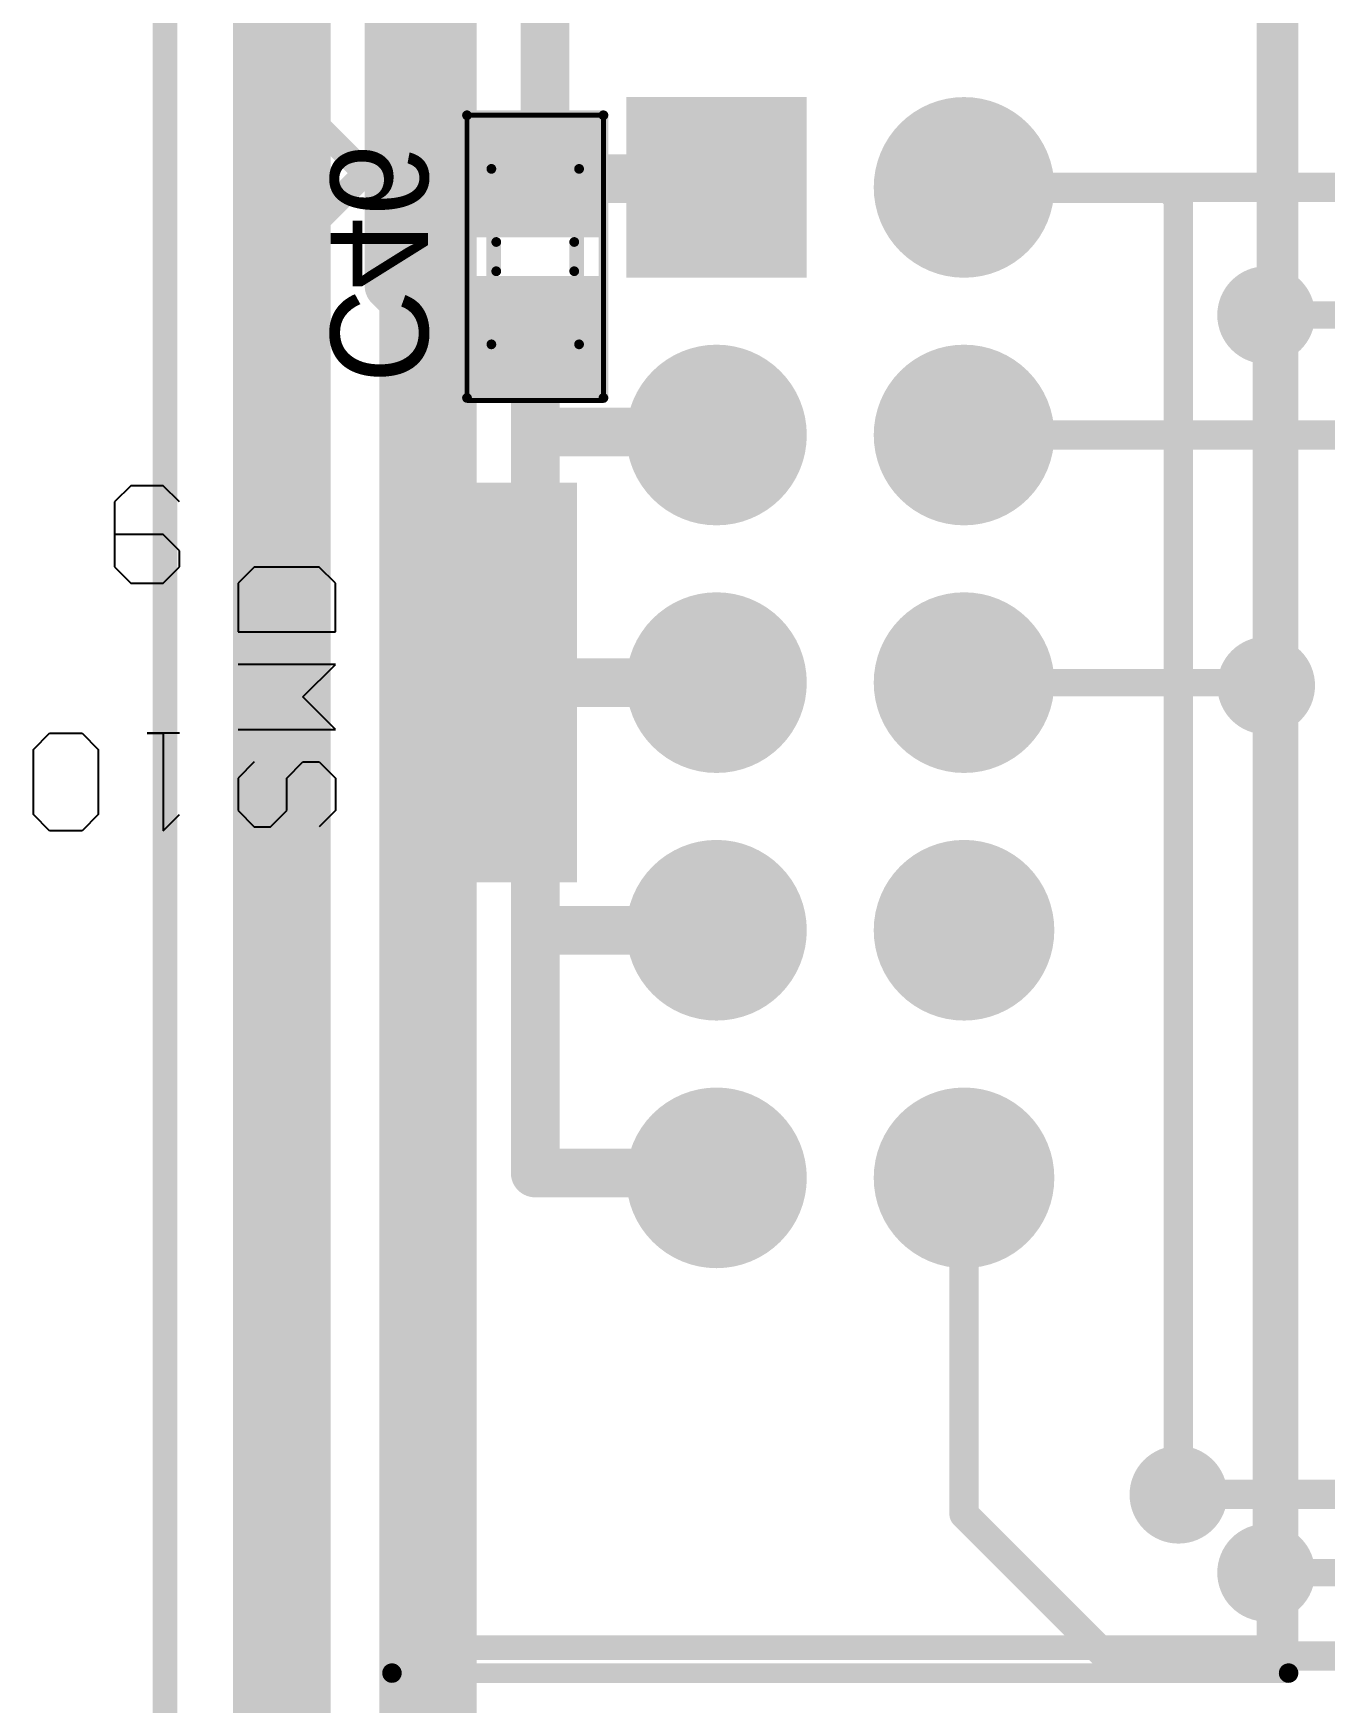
# Model space of a CAD drawing. Header units: millimetres. Extents: x 29 to 180, y 30 to 200.
# Drawn here: x 28.65 to 41.9, y 129.77 to 146.89 of the extents above; entities that cross this region are included whole.
import ezdxf

# ---------------------------------------------------------------- set-up
doc = ezdxf.new("R2010")
doc.units = ezdxf.units.MM
for name, color, linetype in [('BottomLayer', 5, 'Continuous'), ('BottomOverlay', 54, 'Continuous'), ('BottomPaste', 16, 'Continuous'), ('BottomSolder', 6, 'Continuous'), ('Mechanical1', 6, 'Continuous'), ('Mechanical13', 56, 'Continuous'), ('Mechanical15', 56, 'Continuous'), ('MultiLayer', 9, 'Continuous'), ('PadHoleLayer', 156, 'Continuous'), ('TopLayer', 1, 'Continuous'), ('TopOverlay', 2, 'Continuous'), ('TopSolder', 216, 'Continuous'), ('ViaHoleLayer', 16, 'Continuous')]:
    doc.layers.add(name, color=color, linetype=linetype)

# ---------------------------------------------------------------- blocks, each defined once
blk = doc.blocks.new('SMD_C_0603_B_247')
at = {"layer": 'BottomLayer'}
for points in [[(-1.29999994, 0.5499989), (-1.29999994, -0.5499989), (-0.30000194, 0.5499989), (-0.30000194, -0.5499989)], [(0.2999994, 0.5499989), (0.2999994, -0.5499989), (1.2999974, 0.5499989), (1.2999974, -0.5499989)]]:
    blk.add_solid(points, dxfattribs=at)
at = {"layer": 'BottomOverlay', "const_width": 0.0999998}
for points in [[(-1.44999964, 0.7000011399999999), (-1.44999964, -0.7000011399999999)], [(-1.44999964, 0.7000011399999999), (1.44999964, 0.7000011399999999)], [(1.44999964, 0.7000011399999999), (1.44999964, -0.7000011399999999)], [(-0.1499997, 0.40000174), (0.1499997, 0.40000174)], [(-0.1499997, -0.3999992), (0.1499997, -0.3999992)], [(-1.44999964, -0.7000011399999999), (1.44999964, -0.7000011399999999)]]:
    blk.add_lwpolyline(points, dxfattribs=at)
at = {"layer": 'BottomOverlay', "const_width": 0.0499999}
for points in [[(-1.47499832, 0.7000011399999999, 1), (-1.42500096, 0.7000011399999999, 1)], [(-1.47499832, 0.7000011399999999, 1), (-1.42500096, 0.7000011399999999, 1)], [(1.42500096, 0.7000011399999999, 1), (1.47499832, 0.7000011399999999, 1)], [(1.42500096, 0.7000011399999999, 1), (1.47499832, 0.7000011399999999, 1)], [(-0.17499838, 0.40000174, 1), (-0.12500102, 0.40000174, 1)], [(0.12500102, 0.40000174, 1), (0.17499838, 0.40000174, 1)], [(-0.17499838, -0.3999992, 1), (-0.12500102, -0.3999992, 1)], [(0.12500102, -0.3999992, 1), (0.17499838, -0.3999992, 1)], [(-1.47499832, -0.7000011399999999, 1), (-1.42500096, -0.7000011399999999, 1)], [(-1.47499832, -0.7000011399999999, 1), (-1.42500096, -0.7000011399999999, 1)], [(1.42500096, -0.7000011399999999, 1), (1.47499832, -0.7000011399999999, 1)], [(1.42500096, -0.7000011399999999, 1), (1.47499832, -0.7000011399999999, 1)]]:
    blk.add_lwpolyline(points, format="xyb", close=True, dxfattribs=at)
at = {"layer": 'BottomPaste'}
for points in [[(-1.29999994, 0.5499989), (-1.29999994, -0.5499989), (-0.30000194, 0.5499989), (-0.30000194, -0.5499989)], [(0.2999994, 0.5499989), (0.2999994, -0.5499989), (1.2999974, 0.5499989), (1.2999974, -0.5499989)]]:
    blk.add_solid(points, dxfattribs=at)
at = {"layer": 'BottomSolder'}
for points in [[(-1.40159994, 0.6515989), (-1.40159994, -0.6515989), (-0.19840194, 0.6515989), (-0.19840194, -0.6515989)], [(0.1983994, 0.6515989), (0.1983994, -0.6515989), (1.4015974, 0.6515989), (1.4015974, -0.6515989)]]:
    blk.add_solid(points, dxfattribs=at)
at = {"layer": 'Mechanical13', "const_width": 0.0999998}
for points in [[(-0.90000074, 0.45000164), (-0.90000074, -0.4499991)], [(-0.90000074, 0.45000164), (0.8999982, 0.45000164)], [(0.8999982, 0.45000164), (0.8999982, -0.4499991)], [(-0.90000074, -0.4499991), (0.8999982, -0.4499991)]]:
    blk.add_lwpolyline(points, dxfattribs=at)
at = {"layer": 'Mechanical13', "const_width": 0.0499999}
for points in [[(-0.9249994199999999, 0.45000164, 1), (-0.8750020599999999, 0.45000164, 1)], [(-0.9249994199999999, 0.45000164, 1), (-0.8750020599999999, 0.45000164, 1)], [(0.8749995199999999, 0.45000164, 1), (0.9249968799999999, 0.45000164, 1)], [(0.8749995199999999, 0.45000164, 1), (0.9249968799999999, 0.45000164, 1)], [(-0.9249994199999999, -0.4499991, 1), (-0.8750020599999999, -0.4499991, 1)], [(-0.9249994199999999, -0.4499991, 1), (-0.8750020599999999, -0.4499991, 1)], [(0.8749995199999999, -0.4499991, 1), (0.9249968799999999, -0.4499991, 1)], [(0.8749995199999999, -0.4499991, 1), (0.9249968799999999, -0.4499991, 1)]]:
    blk.add_lwpolyline(points, format="xyb", close=True, dxfattribs=at)
at = {"layer": 'Mechanical15', "const_width": 0.0499999}
for points in [[(-1.47500086, 0.7000011399999999), (-1.47500086, -0.7000011399999999)], [(-1.47500086, 0.7000011399999999), (1.44999964, 0.7000011399999999)], [(1.44999964, 0.7000011399999999), (1.44999964, -0.7000011399999999)], [(-1.47500086, -0.7000011399999999), (1.44999964, -0.7000011399999999)]]:
    blk.add_lwpolyline(points, dxfattribs=at)
at = {"layer": 'Mechanical15', "const_width": 0.02499868}
for points in [[(-1.4875002, 0.7000011399999999, 1), (-1.46250152, 0.7000011399999999, 1)], [(-1.4875002, 0.7000011399999999, 1), (-1.46250152, 0.7000011399999999, 1)], [(1.4375003, 0.7000011399999999, 1), (1.46249898, 0.7000011399999999, 1)], [(1.4375003, 0.7000011399999999, 1), (1.46249898, 0.7000011399999999, 1)], [(-1.4875002, -0.7000011399999999, 1), (-1.46250152, -0.7000011399999999, 1)], [(-1.4875002, -0.7000011399999999, 1), (-1.46250152, -0.7000011399999999, 1)], [(1.4375003, -0.7000011399999999, 1), (1.46249898, -0.7000011399999999, 1)], [(1.4375003, -0.7000011399999999, 1), (1.46249898, -0.7000011399999999, 1)]]:
    blk.add_lwpolyline(points, format="xyb", close=True, dxfattribs=at)
blk = doc.blocks.new('918510X324_583')
at = {"layer": 'BottomLayer', "const_width": 0.8249996199999999}
for points in [[(-5.49249854, 1.26999746, 1), (-4.66750146, 1.26999746, 1)], [(-2.95249854, 1.27, 1), (-2.12750146, 1.27, 1)], [(-0.41249854, 1.27, 1), (0.41249854, 1.27, 1)], [(2.12750146, 1.27, 1), (2.95249854, 1.27, 1)], [(4.66750146, 1.27, 1), (5.49249854, 1.27, 1)], [(-2.95249854, -1.27, 1), (-2.12750146, -1.27, 1)], [(-0.41249854, -1.27, 1), (0.41249854, -1.27, 1)], [(2.12750146, -1.27, 1), (2.95249854, -1.27, 1)], [(4.66750146, -1.27, 1), (5.49249854, -1.27, 1)]]:
    blk.add_lwpolyline(points, format="xyb", close=True, dxfattribs=at)
at = {"layer": 'BottomLayer'}
blk.add_solid([(-4.255000379999999, -2.09499962), (-4.255000379999999, -0.44500038), (-5.90499962, -2.09499962), (-5.90499962, -0.44500038)], dxfattribs=at)
at = {"layer": 'BottomSolder', "const_width": 0.92659962}
for points in [[(-5.543298539999999, 1.26999746, 1), (-4.61670146, 1.26999746, 1)], [(-3.00329854, 1.27, 1), (-2.07670146, 1.27, 1)], [(-0.46329854, 1.27, 1), (0.46329854, 1.27, 1)], [(2.07670146, 1.27, 1), (3.00329854, 1.27, 1)], [(4.61670146, 1.27, 1), (5.543298539999999, 1.27, 1)], [(-3.00329854, -1.27, 1), (-2.07670146, -1.27, 1)], [(-0.46329854, -1.27, 1), (0.46329854, -1.27, 1)], [(2.07670146, -1.27, 1), (3.00329854, -1.27, 1)], [(4.61670146, -1.27, 1), (5.543298539999999, -1.27, 1)]]:
    blk.add_lwpolyline(points, format="xyb", close=True, dxfattribs=at)
at = {"layer": 'BottomSolder'}
blk.add_solid([(-4.15340038, -2.19659962), (-4.15340038, -0.34340038), (-6.006599619999999, -2.19659962), (-6.006599619999999, -0.34340038)], dxfattribs=at)
at = {"layer": 'Mechanical13', "const_width": 0.254}
for points in [[(9.900000519999999, 4.39999882), (-10.00000032, 4.39999882)], [(9.900000519999999, -4.29999902), (9.900000519999999, 4.39999882)], [(10.00000032, -4.39999882), (-9.99999778, -4.39999882)], [(10.00000032, -4.39999882), (9.900000519999999, -4.29999902)]]:
    blk.add_lwpolyline(points, dxfattribs=at)
at = {"layer": 'Mechanical13', "const_width": 0.127}
for points in [[(9.83650052, 4.39999882, 1), (9.96350052, 4.39999882, 1)], [(9.83650052, 4.39999882, 1), (9.96350052, 4.39999882, 1)], [(9.83650052, -4.29999902, 1), (9.96350052, -4.29999902, 1)], [(9.83650052, -4.29999902, 1), (9.96350052, -4.29999902, 1)], [(9.936500319999999, -4.39999882, 1), (10.06350032, -4.39999882, 1)], [(9.936500319999999, -4.39999882, 1), (10.06350032, -4.39999882, 1)]]:
    blk.add_lwpolyline(points, format="xyb", close=True, dxfattribs=at)
at = {"layer": 'MultiLayer', "const_width": 0.8249996199999999}
for points in [[(-5.49249854, 1.26999746, 1), (-4.66750146, 1.26999746, 1)], [(-2.95249854, 1.27, 1), (-2.12750146, 1.27, 1)], [(-0.41249854, 1.27, 1), (0.41249854, 1.27, 1)], [(2.12750146, 1.27, 1), (2.95249854, 1.27, 1)], [(4.66750146, 1.27, 1), (5.49249854, 1.27, 1)], [(-2.95249854, -1.27, 1), (-2.12750146, -1.27, 1)], [(-0.41249854, -1.27, 1), (0.41249854, -1.27, 1)], [(2.12750146, -1.27, 1), (2.95249854, -1.27, 1)], [(4.66750146, -1.27, 1), (5.49249854, -1.27, 1)]]:
    blk.add_lwpolyline(points, format="xyb", close=True, dxfattribs=at)
at = {"layer": 'MultiLayer'}
blk.add_solid([(-4.255000379999999, -2.09499962), (-4.255000379999999, -0.44500038), (-5.90499962, -2.09499962), (-5.90499962, -0.44500038)], dxfattribs=at)
at = {"layer": 'PadHoleLayer', "const_width": 0.499999}
for points in [[(-5.3299995, 1.26999746, 1), (-4.8300005, 1.26999746, 1)], [(-2.7899995, 1.27, 1), (-2.2900005, 1.27, 1)], [(-0.2499995, 1.27, 1), (0.2499995, 1.27, 1)], [(2.2900005, 1.27, 1), (2.7899995, 1.27, 1)], [(4.8300005, 1.27, 1), (5.3299995, 1.27, 1)], [(-5.3299995, -1.27, 1), (-4.8300005, -1.27, 1)], [(-2.7899995, -1.27, 1), (-2.2900005, -1.27, 1)], [(-0.2499995, -1.27, 1), (0.2499995, -1.27, 1)], [(2.2900005, -1.27, 1), (2.7899995, -1.27, 1)], [(4.8300005, -1.27, 1), (5.3299995, -1.27, 1)]]:
    blk.add_lwpolyline(points, format="xyb", close=True, dxfattribs=at)
at = {"layer": 'TopLayer', "const_width": 0.8249996199999999}
for points in [[(-5.49249854, 1.26999746, 1), (-4.66750146, 1.26999746, 1)], [(-2.95249854, 1.27, 1), (-2.12750146, 1.27, 1)], [(-0.41249854, 1.27, 1), (0.41249854, 1.27, 1)], [(2.12750146, 1.27, 1), (2.95249854, 1.27, 1)], [(4.66750146, 1.27, 1), (5.49249854, 1.27, 1)], [(-2.95249854, -1.27, 1), (-2.12750146, -1.27, 1)], [(-0.41249854, -1.27, 1), (0.41249854, -1.27, 1)], [(2.12750146, -1.27, 1), (2.95249854, -1.27, 1)], [(4.66750146, -1.27, 1), (5.49249854, -1.27, 1)]]:
    blk.add_lwpolyline(points, format="xyb", close=True, dxfattribs=at)
at = {"layer": 'TopLayer'}
blk.add_solid([(-4.255000379999999, -2.09499962), (-4.255000379999999, -0.44500038), (-5.90499962, -2.09499962), (-5.90499962, -0.44500038)], dxfattribs=at)
at = {"layer": 'TopOverlay'}
for p, q in [((-1.8533872, -6.779999139999999), (-2.02000104, -6.946612979999999)), ((-1.35355076, -6.779999139999999), (-1.52016206, -6.946612979999999)), ((-1.18693692, -6.779999139999999), (-1.35355076, -6.779999139999999)), ((-1.02032308, -6.946612979999999), (-1.18693692, -6.779999139999999)), ((0.51999896, -6.779999139999999), (0.51999896, -7.11322428)), ((1.51967692, -6.946612979999999), (1.35306308, -6.779999139999999)), ((-2.02000104, -6.946612979999999), (-2.02000104, -7.27983812)), ((-1.52016206, -6.946612979999999), (-1.52016206, -7.44644942)), ((-1.02032308, -7.27983812), (-1.02032308, -6.946612979999999)), ((0.51999896, -7.11322428), (0.51999896, -6.946612979999999)), ((0.51999896, -6.946612979999999), (1.51967692, -6.946612979999999)), ((-2.02000104, -7.27983812), (-1.8533872, -7.44644942)), ((-1.18693692, -7.44644942), (-1.02032308, -7.27983812)), ((-1.8533872, -7.44644942), (-1.18693692, -7.44644942)), ((0.51999896, -7.7796771), (0.6866127999999999, -7.61306326)), ((0.6866127999999999, -7.61306326), (1.35306308, -7.61306326)), ((1.35306308, -7.61306326), (1.51967692, -7.7796771)), ((0.51999896, -8.11290224), (0.51999896, -7.7796771)), ((1.51967692, -7.7796771), (1.51967692, -8.11290224)), ((0.6866127999999999, -8.27951354), (0.51999896, -8.11290224)), ((1.51967692, -8.11290224), (1.35306308, -8.27951354)), ((1.35306308, -8.27951354), (0.6866127999999999, -8.27951354))]:
    blk.add_line(p, q, dxfattribs=at)
for points, const_width in [([(10.16, 4.599998419999999), (-10.16, 4.599998419999999)], 0.1999996), ([(10.16, -4.6000035), (10.16, 4.599998419999999)], 0.1999996), ([(10.16, -4.6000035), (-10.16, -4.6000035)], 0.1999996), ([(-6.225001519999999, -5.87500222), (-5.22500098, -4.87500168)], 0.254), ([(-4.22500044, -5.87500222), (-5.22500098, -4.87500168)], 0.254), ([(-4.22500044, -5.87500222), (-6.225001519999999, -5.87500222)], 0.254)]:
    blk.add_lwpolyline(points, dxfattribs=dict(at, const_width=const_width))
for points, const_width in [([(10.1100001, 4.599998419999999, 1), (10.2099999, 4.599998419999999, 1)], 0.0999998), ([(10.1100001, 4.599998419999999, 1), (10.2099999, 4.599998419999999, 1)], 0.0999998), ([(10.1100001, -4.6000035, 1), (10.2099999, -4.6000035, 1)], 0.0999998), ([(10.1100001, -4.6000035, 1), (10.2099999, -4.6000035, 1)], 0.0999998), ([(-5.288500979999999, -4.87500168, 1), (-5.16150098, -4.87500168, 1)], 0.127), ([(-5.288500979999999, -4.87500168, 1), (-5.16150098, -4.87500168, 1)], 0.127), ([(-6.28850152, -5.87500222, 1), (-6.16150152, -5.87500222, 1)], 0.127), ([(-6.28850152, -5.87500222, 1), (-6.16150152, -5.87500222, 1)], 0.127), ([(-4.28850044, -5.87500222, 1), (-4.16150044, -5.87500222, 1)], 0.127), ([(-4.28850044, -5.87500222, 1), (-4.16150044, -5.87500222, 1)], 0.127)]:
    blk.add_lwpolyline(points, format="xyb", close=True, dxfattribs=dict(at, const_width=const_width))
blk.add_solid([(-2.04999844, -4.59998064), (2.05000352, -4.59998064), (-2.04999844, -2.69997936), (2.05000352, -2.69997936)], dxfattribs=at)
at = {"layer": 'TopSolder', "const_width": 0.92659962}
for points in [[(-5.543298539999999, 1.26999746, 1), (-4.61670146, 1.26999746, 1)], [(-3.00329854, 1.27, 1), (-2.07670146, 1.27, 1)], [(-0.46329854, 1.27, 1), (0.46329854, 1.27, 1)], [(2.07670146, 1.27, 1), (3.00329854, 1.27, 1)], [(4.61670146, 1.27, 1), (5.543298539999999, 1.27, 1)], [(-3.00329854, -1.27, 1), (-2.07670146, -1.27, 1)], [(-0.46329854, -1.27, 1), (0.46329854, -1.27, 1)], [(2.07670146, -1.27, 1), (3.00329854, -1.27, 1)], [(4.61670146, -1.27, 1), (5.543298539999999, -1.27, 1)]]:
    blk.add_lwpolyline(points, format="xyb", close=True, dxfattribs=at)
at = {"layer": 'TopSolder'}
blk.add_solid([(-4.15340038, -2.19659962), (-4.15340038, -0.34340038), (-6.006599619999999, -2.19659962), (-6.006599619999999, -0.34340038)], dxfattribs=at)

msp = doc.modelspace()

# ---------------------------------------------------------------- linework, layer by layer
at = {"layer": 'BottomLayer'}
for points, const_width in [([(32.30000144, 144.30000096), (32.30000144, 150.10000206)], 0.499999), ([(33.90000078, 145.5000011), (33.90000078, 148.90000192)], 0.499999), ([(33.80000098, 145.4000013), (33.90000078, 145.5000011)], 0.499999), ([(33.80000098, 145.39999876), (35.50000266, 145.39999876)], 0.499999), ([(35.50000266, 145.39999876), (35.59999991999999, 145.3000015)], 0.499999), ([(38.19999726, 145.31000402), (38.20999978, 145.3000015)], 0.2999994), ([(38.20999978, 145.3000015), (40.30000068, 145.3000015)], 0.2999994), ([(40.30000068, 145.3000015), (40.40000048, 145.2000017)], 0.2999994), ([(40.40000048, 131.90000036), (40.40000048, 145.2000017)], 0.2999994), ([(32.30000144, 144.30000096), (32.80000044, 143.80000196)], 0.499999), ([(32.80000044, 143.80000196), (33.60000137999999, 143.80000196)], 0.499999), ([(33.80000098, 142.80000142), (33.80000098, 143.79999942)], 0.499999), ([(41.30000122, 140.20000154), (41.30000122, 144.00000156)], 0.27999944), ([(33.80000098, 140.23000402), (33.80000098, 142.80000142)], 0.499999), ([(33.80000098, 142.80000142), (35.69999972, 142.80000142)], 0.499999), ([(33.80000098, 137.70000146), (33.80000098, 140.23000402)], 0.499999), ([(33.80000098, 140.23000402), (35.6599998, 140.23000402)], 0.499999), ([(41.30000122, 131.10000196), (41.30000122, 140.20000154)], 0.27999944), ([(33.80000098, 135.20000138), (33.80000098, 137.70000146)], 0.499999), ([(33.80000098, 137.70000146), (33.80999842, 137.69000402)], 0.499999), ([(33.80999842, 137.69000402), (35.6599998, 137.69000402)], 0.499999), ([(33.80000098, 135.20000138), (35.59999991999999, 135.20000138)], 0.499999)]:
    msp.add_lwpolyline(points, dxfattribs=dict(at, const_width=const_width))
for points, const_width in [([(33.7750023, 145.5000011, 1), (34.02499926, 145.5000011, 1)], 0.2499995), ([(33.7750023, 145.5000011, 1), (34.02499926, 145.5000011, 1)], 0.2499995), ([(33.6750025, 145.4000013, 1), (33.92499946, 145.4000013, 1)], 0.2499995), ([(33.6750025, 145.39999876, 1), (33.92499946, 145.39999876, 1)], 0.2499995), ([(35.37500418, 145.39999876, 1), (35.62500113999999, 145.39999876, 1)], 0.2499995), ([(35.37500418, 145.39999876, 1), (35.62500113999999, 145.39999876, 1)], 0.2499995), ([(35.47500144, 145.3000015, 1), (35.7249984, 145.3000015, 1)], 0.2499995), ([(38.12499868, 145.31000402, 1), (38.27499584, 145.31000402, 1)], 0.1499997), ([(38.1350012, 145.3000015, 1), (38.28499836, 145.3000015, 1)], 0.1499997), ([(38.1350012, 145.3000015, 1), (38.28499836, 145.3000015, 1)], 0.1499997), ([(40.2250021, 145.3000015, 1), (40.37499926, 145.3000015, 1)], 0.1499997), ([(40.2250021, 145.3000015, 1), (40.37499926, 145.3000015, 1)], 0.1499997), ([(40.3250019, 145.2000017, 1), (40.47499905999999, 145.2000017, 1)], 0.1499997), ([(40.3250019, 145.2000017, 1), (40.47499905999999, 145.2000017, 1)], 0.1499997), ([(32.17500296, 144.30000096, 1), (32.42499992, 144.30000096, 1)], 0.2499995), ([(32.17500296, 144.30000096, 1), (32.42499992, 144.30000096, 1)], 0.2499995), ([(41.10000162, 144.00000156, 1), (41.50000082, 144.00000156, 1)], 0.3999992), ([(32.67500196, 143.80000196, 1), (32.92499892, 143.80000196, 1)], 0.2499995), ([(32.67500196, 143.80000196, 1), (32.92499892, 143.80000196, 1)], 0.2499995), ([(33.4750029, 143.80000196, 1), (33.72499986, 143.80000196, 1)], 0.2499995), ([(33.6750025, 143.79999942, 1), (33.92499946, 143.79999942, 1)], 0.2499995), ([(41.23000136, 144.00000156, 1), (41.37000107999999, 144.00000156, 1)], 0.13999972), ([(33.6750025, 142.80000142, 1), (33.92499946, 142.80000142, 1)], 0.2499995), ([(33.6750025, 142.80000142, 1), (33.92499946, 142.80000142, 1)], 0.2499995), ([(33.6750025, 142.80000142, 1), (33.92499946, 142.80000142, 1)], 0.2499995), ([(35.57500124, 142.80000142, 1), (35.8249982, 142.80000142, 1)], 0.2499995), ([(41.10000162, 140.20000154, 1), (41.50000082, 140.20000154, 1)], 0.3999992), ([(33.6750025, 140.23000402, 1), (33.92499946, 140.23000402, 1)], 0.2499995), ([(33.6750025, 140.23000402, 1), (33.92499946, 140.23000402, 1)], 0.2499995), ([(33.6750025, 140.23000402, 1), (33.92499946, 140.23000402, 1)], 0.2499995), ([(35.53500132, 140.23000402, 1), (35.78499828, 140.23000402, 1)], 0.2499995), ([(41.23000136, 140.20000154, 1), (41.37000107999999, 140.20000154, 1)], 0.13999972), ([(41.23000136, 140.20000154, 1), (41.37000107999999, 140.20000154, 1)], 0.13999972), ([(33.6750025, 137.70000146, 1), (33.92499946, 137.70000146, 1)], 0.2499995), ([(33.6750025, 137.70000146, 1), (33.92499946, 137.70000146, 1)], 0.2499995), ([(33.6750025, 137.70000146, 1), (33.92499946, 137.70000146, 1)], 0.2499995), ([(33.68499994, 137.69000402, 1), (33.9349969, 137.69000402, 1)], 0.2499995), ([(33.68499994, 137.69000402, 1), (33.9349969, 137.69000402, 1)], 0.2499995), ([(35.53500132, 137.69000402, 1), (35.78499828, 137.69000402, 1)], 0.2499995), ([(33.6750025, 135.20000138, 1), (33.92499946, 135.20000138, 1)], 0.2499995), ([(33.6750025, 135.20000138, 1), (33.92499946, 135.20000138, 1)], 0.2499995), ([(35.47500144, 135.20000138, 1), (35.7249984, 135.20000138, 1)], 0.2499995), ([(40.25000078, 131.90000036, 1), (40.55000018, 131.90000036, 1)], 0.2999994), ([(40.3250019, 131.90000036, 1), (40.47499905999999, 131.90000036, 1)], 0.1499997), ([(41.10000162, 131.10000196, 1), (41.50000082, 131.10000196, 1)], 0.3999992), ([(41.23000136, 131.10000196, 1), (41.37000107999999, 131.10000196, 1)], 0.13999972)]:
    msp.add_lwpolyline(points, format="xyb", close=True, dxfattribs=dict(at, const_width=const_width))
at = {"layer": 'BottomSolder'}
for points, const_width in [([(41.04920162, 144.00000156, 1), (41.55080082, 144.00000156, 1)], 0.5015992), ([(41.04920162, 140.20000154, 1), (41.55080082, 140.20000154, 1)], 0.5015992), ([(40.19920078, 131.90000036, 1), (40.60080018, 131.90000036, 1)], 0.4015994), ([(41.04920162, 131.10000196, 1), (41.55080082, 131.10000196, 1)], 0.5015992)]:
    msp.add_lwpolyline(points, format="xyb", close=True, dxfattribs=dict(at, const_width=const_width))
at = {"layer": 'Mechanical1', "const_width": 0.254}
msp.add_lwpolyline([(30.00000096, 30.00000096), (30.00000096, 200.00000132)], dxfattribs=at)
at = {"layer": 'MultiLayer', "const_width": 0.3999992}
for points in [[(41.10000162, 144.00000156, 1), (41.50000082, 144.00000156, 1)], [(41.10000162, 140.20000154, 1), (41.50000082, 140.20000154, 1)], [(40.20000088, 131.90000036, 1), (40.60000008, 131.90000036, 1)], [(41.10000162, 131.10000196, 1), (41.50000082, 131.10000196, 1)]]:
    msp.add_lwpolyline(points, format="xyb", close=True, dxfattribs=at)
at = {"layer": 'TopLayer'}
for points, const_width in [([(31.2000011, 115.20000074), (31.2000011, 180.20000028)], 1.00000054), ([(32.70000064, 115.70000228), (32.70000064, 164.0000022)], 1.00000054), ([(38.19999726, 145.31000402), (42.68500479999999, 145.31000402)], 0.2999994), ([(41.30000122, 144.00000156), (43.40000209999999, 144.00000156)], 0.27999944), ([(38.1999998, 142.77000402), (44.19500432, 142.77000402)], 0.2999994), ([(38.1999998, 140.23000402), (41.26999874, 140.23000402)], 0.27999944), ([(41.26999874, 140.23000402), (41.30000122, 140.20000154)], 0.27999944), ([(38.1999998, 131.70000076), (38.1999998, 135.15000402)], 0.2999994), ([(40.40000048, 131.90000036), (40.40400352, 131.9040034)], 0.2999994), ([(40.40400352, 131.9040034), (56.75896954, 131.9040034)], 0.2999994), ([(38.1999998, 131.70000076), (39.65399994, 130.24600062)], 0.2999994), ([(41.30000122, 131.10000196), (68.50000016, 131.10000196)], 0.27999944), ([(39.65399994, 130.24600062), (68.25400116, 130.24600062)], 0.2999994)]:
    msp.add_lwpolyline(points, dxfattribs=dict(at, const_width=const_width))
for points, const_width in [([(38.12499868, 145.31000402, 1), (38.27499584, 145.31000402, 1)], 0.1499997), ([(41.10000162, 144.00000156, 1), (41.50000082, 144.00000156, 1)], 0.3999992), ([(41.23000136, 144.00000156, 1), (41.37000107999999, 144.00000156, 1)], 0.13999972), ([(38.12500121999999, 142.77000402, 1), (38.27499838, 142.77000402, 1)], 0.1499997), ([(41.10000162, 140.20000154, 1), (41.50000082, 140.20000154, 1)], 0.3999992), ([(38.12999994, 140.23000402, 1), (38.26999966, 140.23000402, 1)], 0.13999972), ([(41.19999888, 140.23000402, 1), (41.33999859999999, 140.23000402, 1)], 0.13999972), ([(41.19999888, 140.23000402, 1), (41.33999859999999, 140.23000402, 1)], 0.13999972), ([(41.23000136, 140.20000154, 1), (41.37000107999999, 140.20000154, 1)], 0.13999972), ([(38.12500121999999, 135.15000402, 1), (38.27499838, 135.15000402, 1)], 0.1499997), ([(40.20000088, 131.90000036, 1), (40.60000008, 131.90000036, 1)], 0.3999992), ([(40.3250019, 131.90000036, 1), (40.47499905999999, 131.90000036, 1)], 0.1499997), ([(40.32900494, 131.9040034, 1), (40.4790021, 131.9040034, 1)], 0.1499997), ([(40.32900494, 131.9040034, 1), (40.4790021, 131.9040034, 1)], 0.1499997), ([(38.12500121999999, 131.70000076, 1), (38.27499838, 131.70000076, 1)], 0.1499997), ([(38.12500121999999, 131.70000076, 1), (38.27499838, 131.70000076, 1)], 0.1499997), ([(41.10000162, 131.10000196, 1), (41.50000082, 131.10000196, 1)], 0.3999992), ([(41.23000136, 131.10000196, 1), (41.37000107999999, 131.10000196, 1)], 0.13999972), ([(39.57900136, 130.24600062, 1), (39.72899852, 130.24600062, 1)], 0.1499997), ([(39.57900136, 130.24600062, 1), (39.72899852, 130.24600062, 1)], 0.1499997)]:
    msp.add_lwpolyline(points, format="xyb", close=True, dxfattribs=dict(at, const_width=const_width))
at = {"layer": 'TopOverlay'}
for p, q in [((30.91693588, 141.4158081), (30.75032204, 141.2491968)), ((31.58338616, 141.4158081), (30.91693588, 141.4158081)), ((31.75, 141.2491968), (31.58338616, 141.4158081)), ((30.75032204, 141.2491968), (30.75032204, 140.74935782)), ((31.75, 140.74935782), (31.75, 141.2491968)), ((30.75032204, 140.74935782), (31.75, 140.74935782)), ((31.75, 140.41613014), (30.75032204, 140.41613014)), ((31.41677486, 140.082905), (31.75, 140.41613014)), ((31.75, 139.74967986), (31.41677486, 140.082905)), ((30.75032204, 139.74967986), (31.75, 139.74967986)), ((30.91693588, 139.41645218), (30.75032204, 139.24984088)), ((31.25016102, 139.24984088), (31.41677486, 139.41645218)), ((31.41677486, 139.41645218), (31.58338616, 139.41645218)), ((31.58338616, 139.41645218), (31.75, 139.24984088)), ((30.75032204, 139.24984088), (30.75032204, 138.91661574)), ((31.25016102, 138.91661574), (31.25016102, 139.24984088)), ((31.75, 139.24984088), (31.75, 138.91661574)), ((30.75032204, 138.91661574), (30.91693588, 138.7500019)), ((31.08354972, 138.7500019), (31.25016102, 138.91661574)), ((31.75, 138.91661574), (31.58338616, 138.7500019)), ((30.91693588, 138.7500019), (31.08354972, 138.7500019))]:
    msp.add_line(p, q, dxfattribs=at)
at = {"layer": 'TopSolder', "const_width": 0.5015992}
for points in [[(41.04920162, 144.00000156, 1), (41.55080082, 144.00000156, 1)], [(41.04920162, 140.20000154, 1), (41.55080082, 140.20000154, 1)], [(40.14920088, 131.90000036, 1), (40.65080008, 131.90000036, 1)], [(41.04920162, 131.10000196, 1), (41.55080082, 131.10000196, 1)]]:
    msp.add_lwpolyline(points, format="xyb", close=True, dxfattribs=at)
at = {"layer": 'ViaHoleLayer', "const_width": 0.2499995}
for points in [[(41.17500274, 144.00000156, 1), (41.4249997, 144.00000156, 1)], [(41.17500274, 140.20000154, 1), (41.4249997, 140.20000154, 1)], [(40.275002, 131.90000036, 1), (40.52499896, 131.90000036, 1)], [(41.17500274, 131.10000196, 1), (41.4249997, 131.10000196, 1)]]:
    msp.add_lwpolyline(points, format="xyb", close=True, dxfattribs=at)

# ---------------------------------------------------------------- block references
for name, p, rotation in [('918510X324_583', (36.9299998, 140.23000402), 270), ('SMD_C_0603_B_247', (33.80000098, 144.60000036), 90)]:
    msp.add_blockref(name, p, dxfattribs=dict(rotation=rotation))

# ---------------------------------------------------------------- texts
at = {"layer": 'BottomOverlay', "text_generation_flag": 2}
msp.add_text('C46', height=1.00000054, rotation=270, dxfattribs=at).set_placement((31.7000001, 143.30000042))

doc.saveas('drawing.dxf')
